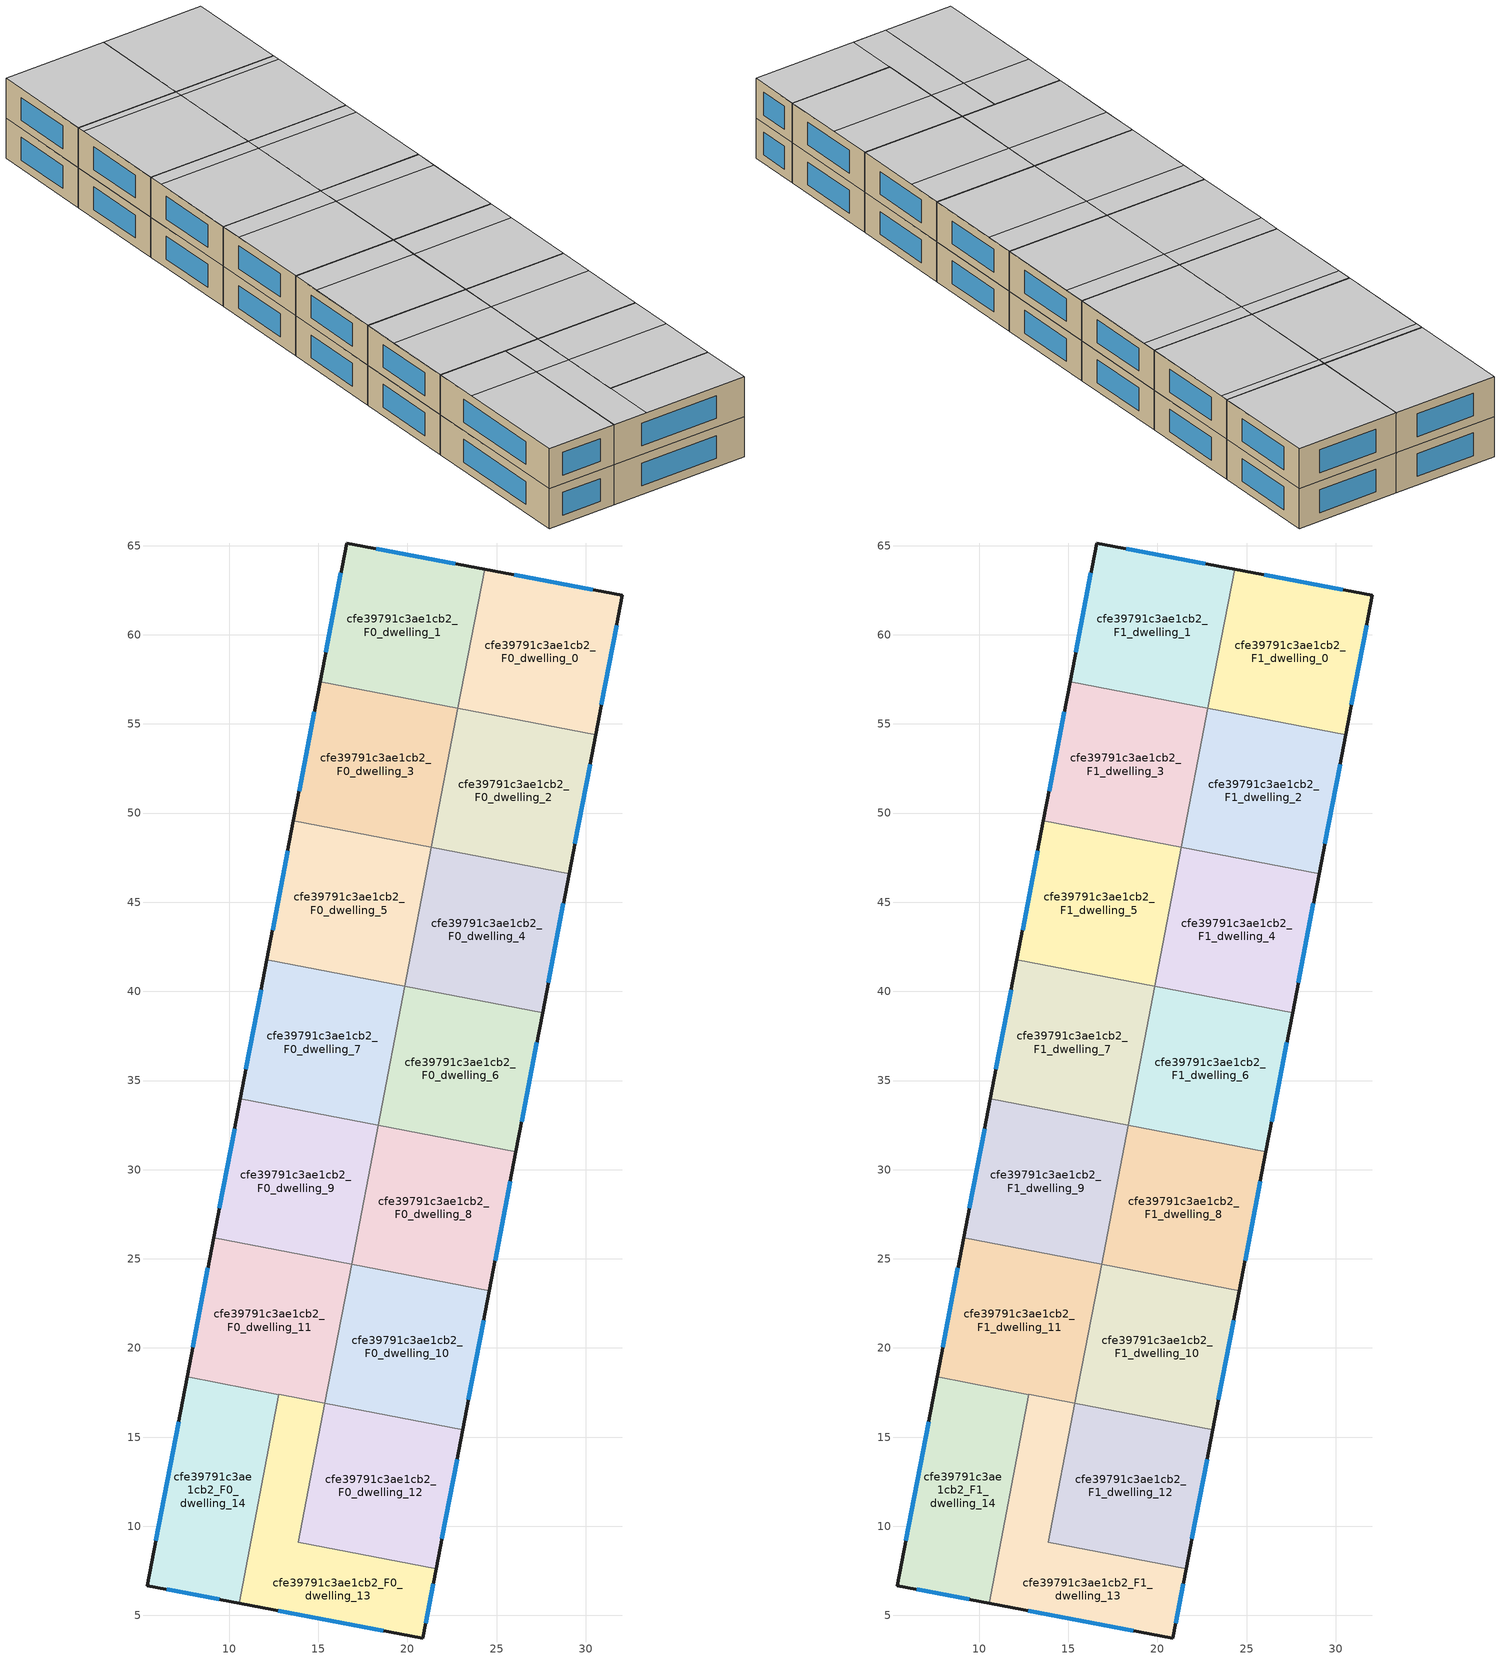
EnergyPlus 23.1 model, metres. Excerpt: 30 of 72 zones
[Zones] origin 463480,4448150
cfe39791c3ae1cb2_F0_dwelling_0
 floor ground (EU_floor_Construction): 32.05,62.21 30.56,54.4 22.83,55.88 24.32,63.68 z0
 wall outside (EU_wall_Construction): 30.56,54.4 32.05,62.21 24.32,63.68 z0:3
 wall to cfe39791c3ae1cb2_F0_dwelling_1 (EU_wall_Construction): 24.32,63.68 22.83,55.88 z0:3
 wall to cfe39791c3ae1cb2_F0_dwelling_2 (EU_wall_Construction): 22.83,55.88 30.56,54.4 z0:3
 window (EU_Window_Construction): 30.39,62.52 25.98,63.36 / 30.88,56.07 31.73,60.54 z0.64:2.36
cfe39791c3ae1cb2_F0_dwelling_1
 floor ground (EU_floor_Construction): 24.32,63.68 22.83,55.88 15.1,57.36 16.59,65.15 z0
 wall outside (EU_wall_Construction): 24.32,63.68 16.59,65.15 15.1,57.36 z0:3
 wall to cfe39791c3ae1cb2_F0_dwelling_3 (EU_wall_Construction): 15.1,57.36 22.83,55.88 z0:3
 window (EU_Window_Construction): 22.67,63.99 18.24,64.83 / 16.27,63.48 15.42,59.03 z0.64:2.36
cfe39791c3ae1cb2_F0_dwelling_10
 floor ground (EU_floor_Construction): 24.59,23.21 23.1,15.42 15.37,16.9 16.86,24.69 z0
 wall outside (EU_wall_Construction): 23.1,15.42 24.59,23.21 z0:3
 wall to cfe39791c3ae1cb2_F0_dwelling_8 (EU_wall_Construction): 24.59,23.21 16.86,24.69 z0:3
 wall to cfe39791c3ae1cb2_F0_dwelling_12 (EU_wall_Construction): 15.37,16.9 23.1,15.42 z0:3
 wall to cfe39791c3ae1cb2_F0_dwelling_11 (EU_wall_Construction): 16.86,24.69 15.37,16.9 z0:3
 window (EU_Window_Construction): 23.42,17.09 24.27,21.55 z0.64:2.36
cfe39791c3ae1cb2_F0_dwelling_11
 floor ground (EU_floor_Construction): 16.86,24.69 15.37,16.9 7.64,18.38 9.13,26.17 z0
 wall outside (EU_wall_Construction): 9.13,26.17 7.64,18.38 z0:3
 wall to cfe39791c3ae1cb2_F0_dwelling_9 (EU_wall_Construction): 16.86,24.69 9.13,26.17 z0:3
 wall to cfe39791c3ae1cb2_F0_dwelling_14 (EU_wall_Construction): 7.64,18.38 12.79,17.39 z0:3
 wall to cfe39791c3ae1cb2_F0_dwelling_13 (EU_wall_Construction): 12.79,17.39 15.37,16.9 z0:3
 window (EU_Window_Construction): 8.81,24.5 7.96,20.05 z0.64:2.36
cfe39791c3ae1cb2_F0_dwelling_12
 floor ground (EU_floor_Construction): 23.1,15.42 21.61,7.62 13.88,9.1 15.37,16.9 z0
 wall outside (EU_wall_Construction): 21.61,7.62 23.1,15.42 z0:3
 wall to cfe39791c3ae1cb2_F0_dwelling_13 (EU_wall_Construction): 15.37,16.9 13.88,9.1 21.61,7.62 z0:3
 window (EU_Window_Construction): 21.93,9.29 22.78,13.75 z0.64:2.36
cfe39791c3ae1cb2_F0_dwelling_13
 floor ground (EU_floor_Construction): 15.37,16.9 13.88,9.1 21.61,7.62 20.86,3.73 10.55,5.69 12.79,17.39 z0
 wall outside (EU_wall_Construction): 10.55,5.69 20.86,3.73 21.61,7.62 z0:3
 wall to cfe39791c3ae1cb2_F0_dwelling_14 (EU_wall_Construction): 12.79,17.39 10.55,5.69 z0:3
 window (EU_Window_Construction): 21.02,4.57 21.45,6.79 / 12.76,5.27 18.65,4.15 z0.64:2.36
cfe39791c3ae1cb2_F0_dwelling_14
 floor ground (EU_floor_Construction): 12.79,17.39 10.55,5.69 5.4,6.67 7.64,18.38 z0
 wall outside (EU_wall_Construction): 7.64,18.38 5.4,6.67 10.55,5.69 z0:3
 window (EU_Window_Construction): 6.5,6.46 9.45,5.9 / 7.16,15.87 5.88,9.18 z0.64:2.36
cfe39791c3ae1cb2_F0_dwelling_2
 floor ground (EU_floor_Construction): 30.56,54.4 29.07,46.61 21.34,48.08 22.83,55.88 z0
 wall outside (EU_wall_Construction): 29.07,46.61 30.56,54.4 z0:3
 wall to cfe39791c3ae1cb2_F0_dwelling_4 (EU_wall_Construction): 21.34,48.08 29.07,46.61 z0:3
 wall to cfe39791c3ae1cb2_F0_dwelling_3 (EU_wall_Construction): 22.83,55.88 21.34,48.08 z0:3
 window (EU_Window_Construction): 29.38,48.28 30.24,52.73 z0.64:2.36
cfe39791c3ae1cb2_F0_dwelling_3
 floor ground (EU_floor_Construction): 22.83,55.88 21.34,48.08 13.6,49.56 15.1,57.36 z0
 wall outside (EU_wall_Construction): 15.1,57.36 13.6,49.56 z0:3
 wall to cfe39791c3ae1cb2_F0_dwelling_5 (EU_wall_Construction): 13.6,49.56 21.34,48.08 z0:3
 window (EU_Window_Construction): 14.78,55.69 13.92,51.23 z0.64:2.36
cfe39791c3ae1cb2_F0_dwelling_4
 floor ground (EU_floor_Construction): 29.07,46.61 27.57,38.81 19.84,40.29 21.34,48.08 z0
 wall outside (EU_wall_Construction): 27.57,38.81 29.07,46.61 z0:3
 wall to cfe39791c3ae1cb2_F0_dwelling_6 (EU_wall_Construction): 19.84,40.29 27.57,38.81 z0:3
 wall to cfe39791c3ae1cb2_F0_dwelling_5 (EU_wall_Construction): 21.34,48.08 19.84,40.29 z0:3
 window (EU_Window_Construction): 27.89,40.48 28.75,44.94 z0.64:2.36
cfe39791c3ae1cb2_F0_dwelling_5
 floor ground (EU_floor_Construction): 21.34,48.08 19.84,40.29 12.11,41.77 13.6,49.56 z0
 wall outside (EU_wall_Construction): 13.6,49.56 12.11,41.77 z0:3
 wall to cfe39791c3ae1cb2_F0_dwelling_7 (EU_wall_Construction): 12.11,41.77 19.84,40.29 z0:3
 window (EU_Window_Construction): 13.29,47.89 12.43,43.44 z0.64:2.36
cfe39791c3ae1cb2_F0_dwelling_6
 floor ground (EU_floor_Construction): 27.57,38.81 26.08,31.01 18.35,32.49 19.84,40.29 z0
 wall outside (EU_wall_Construction): 26.08,31.01 27.57,38.81 z0:3
 wall to cfe39791c3ae1cb2_F0_dwelling_8 (EU_wall_Construction): 18.35,32.49 26.08,31.01 z0:3
 wall to cfe39791c3ae1cb2_F0_dwelling_7 (EU_wall_Construction): 19.84,40.29 18.35,32.49 z0:3
 window (EU_Window_Construction): 26.4,32.68 27.25,37.14 z0.64:2.36
cfe39791c3ae1cb2_F0_dwelling_7
 floor ground (EU_floor_Construction): 19.84,40.29 18.35,32.49 10.62,33.97 12.11,41.77 z0
 wall outside (EU_wall_Construction): 12.11,41.77 10.62,33.97 z0:3
 wall to cfe39791c3ae1cb2_F0_dwelling_9 (EU_wall_Construction): 10.62,33.97 18.35,32.49 z0:3
 window (EU_Window_Construction): 11.79,40.1 10.94,35.64 z0.64:2.36
cfe39791c3ae1cb2_F0_dwelling_8
 floor ground (EU_floor_Construction): 26.08,31.01 24.59,23.21 16.86,24.69 18.35,32.49 z0
 wall outside (EU_wall_Construction): 24.59,23.21 26.08,31.01 z0:3
 wall to cfe39791c3ae1cb2_F0_dwelling_9 (EU_wall_Construction): 18.35,32.49 16.86,24.69 z0:3
 window (EU_Window_Construction): 24.91,24.89 25.76,29.34 z0.64:2.36
cfe39791c3ae1cb2_F0_dwelling_9
 floor ground (EU_floor_Construction): 18.35,32.49 16.86,24.69 9.13,26.17 10.62,33.97 z0
 wall outside (EU_wall_Construction): 10.62,33.97 9.13,26.17 z0:3
 window (EU_Window_Construction): 10.3,32.3 9.45,27.84 z0.64:2.36
cfe39791c3ae1cb2_F1_dwelling_0
 floor to cfe39791c3ae1cb2_F0_dwelling_0 (EU_floor_Construction): 32.05,62.21 30.56,54.4 22.83,55.88 24.32,63.68 z3
 wall outside (EU_wall_Construction): 30.56,54.4 32.05,62.21 24.32,63.68 z3:6
 wall to cfe39791c3ae1cb2_F1_dwelling_1 (EU_wall_Construction): 24.32,63.68 22.83,55.88 z3:6
 wall to cfe39791c3ae1cb2_F1_dwelling_2 (EU_wall_Construction): 22.83,55.88 30.56,54.4 z3:6
 window (EU_Window_Construction): 30.39,62.52 25.98,63.36 / 30.88,56.07 31.73,60.54 z3.64:5.36
 ceiling to cfe39791c3ae1cb2_F2_dwelling_0 (EU_floor_Construction): 30.56,54.4 32.05,62.21 24.32,63.68 22.83,55.88 z6
cfe39791c3ae1cb2_F1_dwelling_1
 floor to cfe39791c3ae1cb2_F0_dwelling_1 (EU_floor_Construction): 24.32,63.68 22.83,55.88 15.1,57.36 16.59,65.15 z3
 wall outside (EU_wall_Construction): 24.32,63.68 16.59,65.15 15.1,57.36 z3:6
 wall to cfe39791c3ae1cb2_F1_dwelling_3 (EU_wall_Construction): 15.1,57.36 22.83,55.88 z3:6
 window (EU_Window_Construction): 22.67,63.99 18.24,64.83 / 16.27,63.48 15.42,59.03 z3.64:5.36
 ceiling to cfe39791c3ae1cb2_F2_dwelling_1 (EU_floor_Construction): 22.83,55.88 24.32,63.68 16.59,65.15 15.1,57.36 z6
cfe39791c3ae1cb2_F1_dwelling_10
 floor to cfe39791c3ae1cb2_F0_dwelling_10 (EU_floor_Construction): 24.59,23.21 23.1,15.42 15.37,16.9 16.86,24.69 z3
 wall outside (EU_wall_Construction): 23.1,15.42 24.59,23.21 z3:6
 wall to cfe39791c3ae1cb2_F1_dwelling_8 (EU_wall_Construction): 24.59,23.21 16.86,24.69 z3:6
 wall to cfe39791c3ae1cb2_F1_dwelling_12 (EU_wall_Construction): 15.37,16.9 23.1,15.42 z3:6
 wall to cfe39791c3ae1cb2_F1_dwelling_11 (EU_wall_Construction): 16.86,24.69 15.37,16.9 z3:6
 window (EU_Window_Construction): 23.42,17.09 24.27,21.55 z3.64:5.36
 ceiling to cfe39791c3ae1cb2_F2_dwelling_10 (EU_floor_Construction): 23.1,15.42 24.06,20.43 16.33,21.91 15.37,16.9 z6
 ceiling to cfe39791c3ae1cb2_F2_dwelling_8 (EU_floor_Construction): 24.06,20.43 24.59,23.22 16.86,24.69 16.33,21.91 z6
cfe39791c3ae1cb2_F1_dwelling_11
 floor to cfe39791c3ae1cb2_F0_dwelling_11 (EU_floor_Construction): 16.86,24.69 15.37,16.9 7.64,18.38 9.13,26.17 z3
 wall outside (EU_wall_Construction): 9.13,26.17 7.64,18.38 z3:6
 wall to cfe39791c3ae1cb2_F1_dwelling_9 (EU_wall_Construction): 16.86,24.69 9.13,26.17 z3:6
 wall to cfe39791c3ae1cb2_F1_dwelling_14 (EU_wall_Construction): 7.64,18.38 12.79,17.39 z3:6
 wall to cfe39791c3ae1cb2_F1_dwelling_13 (EU_wall_Construction): 12.79,17.39 15.37,16.9 z3:6
 window (EU_Window_Construction): 8.81,24.5 7.96,20.05 z3.64:5.36
 ceiling to cfe39791c3ae1cb2_F2_dwelling_11 (EU_floor_Construction): 15.37,16.9 16.33,21.91 8.6,23.39 7.64,18.38 z6
 ceiling adiabatic (EU_roof_Construction): 16.33,21.91 16.86,24.69 9.13,26.17 8.6,23.39 z6
cfe39791c3ae1cb2_F1_dwelling_12
 floor to cfe39791c3ae1cb2_F0_dwelling_12 (EU_floor_Construction): 23.1,15.42 21.61,7.62 13.88,9.1 15.37,16.9 z3
 wall outside (EU_wall_Construction): 21.61,7.62 23.1,15.42 z3:6
 wall to cfe39791c3ae1cb2_F1_dwelling_13 (EU_wall_Construction): 15.37,16.9 13.88,9.1 21.61,7.62 z3:6
 window (EU_Window_Construction): 21.93,9.29 22.78,13.75 z3.64:5.36
 ceiling adiabatic (EU_roof_Construction): 21.61,7.62 22.46,12.08 14.73,13.56 13.88,9.1 z6
 ceiling to cfe39791c3ae1cb2_F2_dwelling_10 (EU_floor_Construction): 22.46,12.08 23.1,15.42 15.37,16.9 14.73,13.56 z6
cfe39791c3ae1cb2_F1_dwelling_13
 floor to cfe39791c3ae1cb2_F0_dwelling_13 (EU_floor_Construction): 15.37,16.9 13.88,9.1 21.61,7.62 20.86,3.73 10.55,5.69 12.79,17.39 z3
 wall outside (EU_wall_Construction): 10.55,5.69 20.86,3.73 21.61,7.62 z3:6
 wall to cfe39791c3ae1cb2_F1_dwelling_14 (EU_wall_Construction): 12.79,17.39 10.55,5.69 z3:6
 window (EU_Window_Construction): 21.02,4.57 21.45,6.79 / 12.76,5.27 18.65,4.15 z3.64:5.36
 ceiling to cfe39791c3ae1cb2_F2_dwelling_11 (EU_floor_Construction): 14.73,13.56 15.37,16.9 12.79,17.39 12.15,14.05 z6
 ceiling to cfe39791c3ae1cb2_F2_dwelling_13 (EU_floor_Construction): 13.13,5.2 14.72,13.56 12.15,14.05 10.55,5.69 z6
 ceiling adiabatic (EU_roof_Construction): 20.86,3.73 21.61,7.62 13.88,9.1 14.73,13.56 13.13,5.2 10.55,5.69 z6
cfe39791c3ae1cb2_F1_dwelling_14
 floor to cfe39791c3ae1cb2_F0_dwelling_14 (EU_floor_Construction): 12.79,17.39 10.55,5.69 5.4,6.67 7.64,18.38 z3
 wall outside (EU_wall_Construction): 7.64,18.38 5.4,6.67 10.55,5.69 z3:6
 window (EU_Window_Construction): 6.5,6.46 9.45,5.9 / 7.16,15.87 5.88,9.18 z3.64:5.36
 ceiling to cfe39791c3ae1cb2_F2_dwelling_11 (EU_floor_Construction): 12.15,14.05 12.79,17.39 7.64,18.38 7,15.04 z6
 ceiling adiabatic (EU_roof_Construction): 10.55,5.69 12.15,14.05 7,15.04 5.4,6.67 z6
cfe39791c3ae1cb2_F1_dwelling_2
 floor to cfe39791c3ae1cb2_F0_dwelling_2 (EU_floor_Construction): 30.56,54.4 29.07,46.61 21.34,48.08 22.83,55.88 z3
 wall outside (EU_wall_Construction): 29.07,46.61 30.56,54.4 z3:6
 wall to cfe39791c3ae1cb2_F1_dwelling_4 (EU_wall_Construction): 21.34,48.08 29.07,46.61 z3:6
 wall to cfe39791c3ae1cb2_F1_dwelling_3 (EU_wall_Construction): 22.83,55.88 21.34,48.08 z3:6
 window (EU_Window_Construction): 29.38,48.28 30.24,52.73 z3.64:5.36
 ceiling to cfe39791c3ae1cb2_F2_dwelling_2 (EU_floor_Construction): 29.07,46.61 30.45,53.84 22.72,55.32 21.34,48.08 z6
 ceiling to cfe39791c3ae1cb2_F2_dwelling_0 (EU_floor_Construction): 30.45,53.84 30.56,54.4 22.83,55.88 22.73,55.32 z6
cfe39791c3ae1cb2_F1_dwelling_3
 floor to cfe39791c3ae1cb2_F0_dwelling_3 (EU_floor_Construction): 22.83,55.88 21.34,48.08 13.6,49.56 15.1,57.36 z3
 wall outside (EU_wall_Construction): 15.1,57.36 13.6,49.56 z3:6
 wall to cfe39791c3ae1cb2_F1_dwelling_5 (EU_wall_Construction): 13.6,49.56 21.34,48.08 z3:6
 window (EU_Window_Construction): 14.78,55.69 13.92,51.23 z3.64:5.36
 ceiling to cfe39791c3ae1cb2_F2_dwelling_3 (EU_floor_Construction): 21.34,48.08 22.72,55.32 14.99,56.8 13.61,49.56 z6
 ceiling to cfe39791c3ae1cb2_F2_dwelling_1 (EU_floor_Construction): 22.72,55.32 22.83,55.88 15.1,57.36 14.99,56.8 z6
cfe39791c3ae1cb2_F1_dwelling_4
 floor to cfe39791c3ae1cb2_F0_dwelling_4 (EU_floor_Construction): 29.07,46.61 27.57,38.81 19.84,40.29 21.34,48.08 z3
 wall outside (EU_wall_Construction): 27.57,38.81 29.07,46.61 z3:6
 wall to cfe39791c3ae1cb2_F1_dwelling_6 (EU_wall_Construction): 19.84,40.29 27.57,38.81 z3:6
 wall to cfe39791c3ae1cb2_F1_dwelling_5 (EU_wall_Construction): 21.34,48.08 19.84,40.29 z3:6
 window (EU_Window_Construction): 27.89,40.48 28.75,44.94 z3.64:5.36
 ceiling to cfe39791c3ae1cb2_F2_dwelling_4 (EU_floor_Construction): 27.57,38.81 28.85,45.49 21.12,46.97 19.84,40.29 z6
 ceiling to cfe39791c3ae1cb2_F2_dwelling_2 (EU_floor_Construction): 28.85,45.49 29.07,46.61 21.34,48.08 21.12,46.97 z6
cfe39791c3ae1cb2_F1_dwelling_5
 floor to cfe39791c3ae1cb2_F0_dwelling_5 (EU_floor_Construction): 21.34,48.08 19.84,40.29 12.11,41.77 13.6,49.56 z3
 wall outside (EU_wall_Construction): 13.6,49.56 12.11,41.77 z3:6
 wall to cfe39791c3ae1cb2_F1_dwelling_7 (EU_wall_Construction): 12.11,41.77 19.84,40.29 z3:6
 window (EU_Window_Construction): 13.29,47.89 12.43,43.44 z3.64:5.36
 ceiling to cfe39791c3ae1cb2_F2_dwelling_5 (EU_floor_Construction): 19.84,40.29 21.12,46.97 13.39,48.45 12.11,41.77 z6
 ceiling to cfe39791c3ae1cb2_F2_dwelling_3 (EU_floor_Construction): 21.12,46.97 21.34,48.08 13.61,49.56 13.39,48.45 z6
cfe39791c3ae1cb2_F1_dwelling_6
 floor to cfe39791c3ae1cb2_F0_dwelling_6 (EU_floor_Construction): 27.57,38.81 26.08,31.01 18.35,32.49 19.84,40.29 z3
 wall outside (EU_wall_Construction): 26.08,31.01 27.57,38.81 z3:6
 wall to cfe39791c3ae1cb2_F1_dwelling_8 (EU_wall_Construction): 18.35,32.49 26.08,31.01 z3:6
 wall to cfe39791c3ae1cb2_F1_dwelling_7 (EU_wall_Construction): 19.84,40.29 18.35,32.49 z3:6
 window (EU_Window_Construction): 26.4,32.68 27.25,37.14 z3.64:5.36
 ceiling adiabatic (EU_roof_Construction): 26.08,31.01 27.25,37.14 19.52,38.62 18.35,32.49 z6
 ceiling to cfe39791c3ae1cb2_F2_dwelling_4 (EU_floor_Construction): 27.25,37.14 27.57,38.81 19.84,40.29 19.52,38.62 z6
cfe39791c3ae1cb2_F1_dwelling_7
 floor to cfe39791c3ae1cb2_F0_dwelling_7 (EU_floor_Construction): 19.84,40.29 18.35,32.49 10.62,33.97 12.11,41.77 z3
 wall outside (EU_wall_Construction): 12.11,41.77 10.62,33.97 z3:6
 wall to cfe39791c3ae1cb2_F1_dwelling_9 (EU_wall_Construction): 10.62,33.97 18.35,32.49 z3:6
 window (EU_Window_Construction): 11.79,40.1 10.94,35.64 z3.64:5.36
 ceiling to cfe39791c3ae1cb2_F2_dwelling_7 (EU_floor_Construction): 18.35,32.49 19.52,38.62 11.79,40.09 10.62,33.97 z6
 ceiling to cfe39791c3ae1cb2_F2_dwelling_5 (EU_floor_Construction): 19.52,38.62 19.84,40.29 12.11,41.77 11.79,40.09 z6
cfe39791c3ae1cb2_F1_dwelling_8
 floor to cfe39791c3ae1cb2_F0_dwelling_8 (EU_floor_Construction): 26.08,31.01 24.59,23.21 16.86,24.69 18.35,32.49 z3
 wall outside (EU_wall_Construction): 24.59,23.21 26.08,31.01 z3:6
 wall to cfe39791c3ae1cb2_F1_dwelling_9 (EU_wall_Construction): 18.35,32.49 16.86,24.69 z3:6
 window (EU_Window_Construction): 24.91,24.89 25.76,29.34 z3.64:5.36
 ceiling to cfe39791c3ae1cb2_F2_dwelling_8 (EU_floor_Construction): 24.59,23.22 25.66,28.78 17.93,30.26 16.86,24.69 z6
 ceiling adiabatic (EU_roof_Construction): 25.66,28.78 26.08,31.01 18.35,32.49 17.93,30.26 z6
cfe39791c3ae1cb2_F1_dwelling_9
 floor to cfe39791c3ae1cb2_F0_dwelling_9 (EU_floor_Construction): 18.35,32.49 16.86,24.69 9.13,26.17 10.62,33.97 z3
 wall outside (EU_wall_Construction): 10.62,33.97 9.13,26.17 z3:6
 window (EU_Window_Construction): 10.3,32.3 9.45,27.84 z3.64:5.36
 ceiling adiabatic (EU_roof_Construction): 16.86,24.69 17.93,30.26 10.2,31.74 9.13,26.17 z6
 ceiling to cfe39791c3ae1cb2_F2_dwelling_7 (EU_floor_Construction): 17.93,30.26 18.35,32.49 10.62,33.97 10.2,31.74 z6
[Building]
EU S2 Campaign: North Axis=0; Terrain=City; Solar Distribution=FullExterior
[Site:Location]
Yerevan-Zvartnots.Intl.AP: Latitude=40.15; Longitude=44.383; Time Zone=4; Elevation=854
[SizingPeriod:WeatherFileDays]
AnnualSizingPeriod: Begin Month=1; Begin Day of Month=1; End Month=12; End Day of Month=31; Day of Week for Start Day=Monday; Use Weather File Daylight Saving Period=No; Use Weather File Rain and Snow Indicators=No
[MATERIAL]
EU_InternalMass_Material: Roughness=MediumRough; Thickness=0.1; Conductivity=1; Density=1800; Specific Heat=900; Thermal Absorptance=0.9; Solar Absorptance=0.7; Visible Absorptance=0.7
[MATERIAL:NOMASS] Roughness=MediumRough; Thermal Absorptance=0.9; Solar Absorptance=0.7; Visible Absorptance=0.7
Name | Thermal Resistance
EU_wall_NoMass | 1.05043
EU_roof_NoMass | 1.45357
EU_floor_NoMass | 0.478065
[WINDOWMATERIAL:SIMPLEGLAZINGSYSTEM]
EU_Window_SimpleGlazing: UFactor=2.5566; Solar Heat Gain Coefficient=0.75; Visible Transmittance=0.75
[CONSTRUCTION]
EU_wall_Construction: EU_wall_NoMass
EU_roof_Construction: EU_roof_NoMass
EU_floor_Construction: EU_floor_NoMass
EU_Window_Construction: EU_Window_SimpleGlazing
EU_InternalMass_Construction: EU_InternalMass_Material
[ZONE] Type=1; Multiplier=1; Ceiling Height=autocalculate; Floor Area=autocalculate; Part of Total Floor Area=Yes
Name | Volume
cfe39791c3ae1cb2_F0_dwelling_0; cfe39791c3ae1cb2_F1_dwelling_0 | 187.432
cfe39791c3ae1cb2_F0_dwelling_1; cfe39791c3ae1cb2_F1_dwelling_1 | 187.411
cfe39791c3ae1cb2_F0_dwelling_10; cfe39791c3ae1cb2_F1_dwelling_10; cfe39791c3ae1cb2_F0_dwelling_4; cfe39791c3ae1cb2_F1_dwelling_4 | 187.395
cfe39791c3ae1cb2_F0_dwelling_11; cfe39791c3ae1cb2_F1_dwelling_11 | 187.456
cfe39791c3ae1cb2_F0_dwelling_12; cfe39791c3ae1cb2_F1_dwelling_12 | 187.404
cfe39791c3ae1cb2_F0_dwelling_13; cfe39791c3ae1cb2_F1_dwelling_13 | 187.417
cfe39791c3ae1cb2_F0_dwelling_14; cfe39791c3ae1cb2_F1_dwelling_14 | 187.428
cfe39791c3ae1cb2_F0_dwelling_2; cfe39791c3ae1cb2_F1_dwelling_2 | 187.419
cfe39791c3ae1cb2_F0_dwelling_3; cfe39791c3ae1cb2_F1_dwelling_3; cfe39791c3ae1cb2_F0_dwelling_9; cfe39791c3ae1cb2_F1_dwelling_9 | 187.442
cfe39791c3ae1cb2_F0_dwelling_5; cfe39791c3ae1cb2_F1_dwelling_5 | 187.441
cfe39791c3ae1cb2_F0_dwelling_6; cfe39791c3ae1cb2_F1_dwelling_6 | 187.405
cfe39791c3ae1cb2_F0_dwelling_7; cfe39791c3ae1cb2_F1_dwelling_7 | 187.409
cfe39791c3ae1cb2_F0_dwelling_8; cfe39791c3ae1cb2_F1_dwelling_8 | 187.418
[INTERNALMASS] Construction=EU_InternalMass_Construction
Name | Zone or ZoneList | Surface Area
cfe39791c3ae1cb2_F0_dwelling_0_EU_InternalMass | cfe39791c3ae1cb2_F0_dwelling_0 | 62.4754
cfe39791c3ae1cb2_F0_dwelling_1_EU_InternalMass | cfe39791c3ae1cb2_F0_dwelling_1 | 62.4698
cfe39791c3ae1cb2_F0_dwelling_2_EU_InternalMass | cfe39791c3ae1cb2_F0_dwelling_2 | 62.4725
cfe39791c3ae1cb2_F0_dwelling_3_EU_InternalMass | cfe39791c3ae1cb2_F0_dwelling_3 | 62.4803
cfe39791c3ae1cb2_F0_dwelling_4_EU_InternalMass | cfe39791c3ae1cb2_F0_dwelling_4 | 62.4682
cfe39791c3ae1cb2_F0_dwelling_5_EU_InternalMass | cfe39791c3ae1cb2_F0_dwelling_5 | 62.4744
cfe39791c3ae1cb2_F0_dwelling_6_EU_InternalMass | cfe39791c3ae1cb2_F0_dwelling_6 | 62.4667
cfe39791c3ae1cb2_F0_dwelling_7_EU_InternalMass | cfe39791c3ae1cb2_F0_dwelling_7 | 62.4697
cfe39791c3ae1cb2_F0_dwelling_8_EU_InternalMass | cfe39791c3ae1cb2_F0_dwelling_8 | 62.4725
cfe39791c3ae1cb2_F0_dwelling_9_EU_InternalMass | cfe39791c3ae1cb2_F0_dwelling_9 | 62.4803
cfe39791c3ae1cb2_F0_dwelling_10_EU_InternalMass | cfe39791c3ae1cb2_F0_dwelling_10 | 62.4682
cfe39791c3ae1cb2_F0_dwelling_11_EU_InternalMass | cfe39791c3ae1cb2_F0_dwelling_11 | 62.481
cfe39791c3ae1cb2_F0_dwelling_12_EU_InternalMass | cfe39791c3ae1cb2_F0_dwelling_12 | 62.4698
cfe39791c3ae1cb2_F0_dwelling_13_EU_InternalMass | cfe39791c3ae1cb2_F0_dwelling_13 | 62.4724
cfe39791c3ae1cb2_F0_dwelling_14_EU_InternalMass | cfe39791c3ae1cb2_F0_dwelling_14 | 62.4724
cfe39791c3ae1cb2_F1_dwelling_0_EU_InternalMass | cfe39791c3ae1cb2_F1_dwelling_0 | 62.4754
cfe39791c3ae1cb2_F1_dwelling_1_EU_InternalMass | cfe39791c3ae1cb2_F1_dwelling_1 | 62.4698
cfe39791c3ae1cb2_F1_dwelling_2_EU_InternalMass | cfe39791c3ae1cb2_F1_dwelling_2 | 62.4725
cfe39791c3ae1cb2_F1_dwelling_3_EU_InternalMass | cfe39791c3ae1cb2_F1_dwelling_3 | 62.4803
cfe39791c3ae1cb2_F1_dwelling_4_EU_InternalMass | cfe39791c3ae1cb2_F1_dwelling_4 | 62.4682
cfe39791c3ae1cb2_F1_dwelling_5_EU_InternalMass | cfe39791c3ae1cb2_F1_dwelling_5 | 62.4744
cfe39791c3ae1cb2_F1_dwelling_6_EU_InternalMass | cfe39791c3ae1cb2_F1_dwelling_6 | 62.4667
cfe39791c3ae1cb2_F1_dwelling_7_EU_InternalMass | cfe39791c3ae1cb2_F1_dwelling_7 | 62.4697
cfe39791c3ae1cb2_F1_dwelling_8_EU_InternalMass | cfe39791c3ae1cb2_F1_dwelling_8 | 62.4725
cfe39791c3ae1cb2_F1_dwelling_9_EU_InternalMass | cfe39791c3ae1cb2_F1_dwelling_9 | 62.4803
cfe39791c3ae1cb2_F1_dwelling_10_EU_InternalMass | cfe39791c3ae1cb2_F1_dwelling_10 | 62.4682
cfe39791c3ae1cb2_F1_dwelling_11_EU_InternalMass | cfe39791c3ae1cb2_F1_dwelling_11 | 62.481
cfe39791c3ae1cb2_F1_dwelling_12_EU_InternalMass | cfe39791c3ae1cb2_F1_dwelling_12 | 62.4698
cfe39791c3ae1cb2_F1_dwelling_13_EU_InternalMass | cfe39791c3ae1cb2_F1_dwelling_13 | 62.4724
cfe39791c3ae1cb2_F1_dwelling_14_EU_InternalMass | cfe39791c3ae1cb2_F1_dwelling_14 | 62.4724
[OTHEREQUIPMENT] Fuel Type=Electricity; Design Level Calculation Method=Watts/Area; Power per Zone Floor Area=1; Fraction Latent=0; Fraction Radiant=0; Fraction Lost=0; Carbon Dioxide Generation Rate=0; EndUse Subcategory=EU_Step8_InternalGains
Name | Zone or ZoneList or Space or SpaceList | Schedule
EU_Step8_InternalGain_cfe39791c3ae1cb2_F0_dwelling_0_f000 | cfe39791c3ae1cb2_F0_dwelling_0 | EU_Step8_GainSchedule_cfe39791c3ae1cb2_F0_dwelling_0_f000
EU_Step8_InternalGain_cfe39791c3ae1cb2_F0_dwelling_1_f000 | cfe39791c3ae1cb2_F0_dwelling_1 | EU_Step8_GainSchedule_cfe39791c3ae1cb2_F0_dwelling_1_f000
EU_Step8_InternalGain_cfe39791c3ae1cb2_F0_dwelling_2_f000 | cfe39791c3ae1cb2_F0_dwelling_2 | EU_Step8_GainSchedule_cfe39791c3ae1cb2_F0_dwelling_2_f000
EU_Step8_InternalGain_cfe39791c3ae1cb2_F0_dwelling_3_f000 | cfe39791c3ae1cb2_F0_dwelling_3 | EU_Step8_GainSchedule_cfe39791c3ae1cb2_F0_dwelling_3_f000
EU_Step8_InternalGain_cfe39791c3ae1cb2_F0_dwelling_4_f000 | cfe39791c3ae1cb2_F0_dwelling_4 | EU_Step8_GainSchedule_cfe39791c3ae1cb2_F0_dwelling_4_f000
EU_Step8_InternalGain_cfe39791c3ae1cb2_F0_dwelling_5_f000 | cfe39791c3ae1cb2_F0_dwelling_5 | EU_Step8_GainSchedule_cfe39791c3ae1cb2_F0_dwelling_5_f000
EU_Step8_InternalGain_cfe39791c3ae1cb2_F0_dwelling_6_f000 | cfe39791c3ae1cb2_F0_dwelling_6 | EU_Step8_GainSchedule_cfe39791c3ae1cb2_F0_dwelling_6_f000
EU_Step8_InternalGain_cfe39791c3ae1cb2_F0_dwelling_7_f000 | cfe39791c3ae1cb2_F0_dwelling_7 | EU_Step8_GainSchedule_cfe39791c3ae1cb2_F0_dwelling_7_f000
EU_Step8_InternalGain_cfe39791c3ae1cb2_F0_dwelling_8_f000 | cfe39791c3ae1cb2_F0_dwelling_8 | EU_Step8_GainSchedule_cfe39791c3ae1cb2_F0_dwelling_8_f000
EU_Step8_InternalGain_cfe39791c3ae1cb2_F0_dwelling_9_f000 | cfe39791c3ae1cb2_F0_dwelling_9 | EU_Step8_GainSchedule_cfe39791c3ae1cb2_F0_dwelling_9_f000
EU_Step8_InternalGain_cfe39791c3ae1cb2_F0_dwelling_10_f000 | cfe39791c3ae1cb2_F0_dwelling_10 | EU_Step8_GainSchedule_cfe39791c3ae1cb2_F0_dwelling_10_f000
EU_Step8_InternalGain_cfe39791c3ae1cb2_F0_dwelling_11_f000 | cfe39791c3ae1cb2_F0_dwelling_11 | EU_Step8_GainSchedule_cfe39791c3ae1cb2_F0_dwelling_11_f000
EU_Step8_InternalGain_cfe39791c3ae1cb2_F0_dwelling_12_f000 | cfe39791c3ae1cb2_F0_dwelling_12 | EU_Step8_GainSchedule_cfe39791c3ae1cb2_F0_dwelling_12_f000
EU_Step8_InternalGain_cfe39791c3ae1cb2_F0_dwelling_13_f000 | cfe39791c3ae1cb2_F0_dwelling_13 | EU_Step8_GainSchedule_cfe39791c3ae1cb2_F0_dwelling_13_f000
EU_Step8_InternalGain_cfe39791c3ae1cb2_F0_dwelling_14_f000 | cfe39791c3ae1cb2_F0_dwelling_14 | EU_Step8_GainSchedule_cfe39791c3ae1cb2_F0_dwelling_14_f000
EU_Step8_InternalGain_cfe39791c3ae1cb2_F1_dwelling_0_f000 | cfe39791c3ae1cb2_F1_dwelling_0 | EU_Step8_GainSchedule_cfe39791c3ae1cb2_F1_dwelling_0_f000
EU_Step8_InternalGain_cfe39791c3ae1cb2_F1_dwelling_1_f000 | cfe39791c3ae1cb2_F1_dwelling_1 | EU_Step8_GainSchedule_cfe39791c3ae1cb2_F1_dwelling_1_f000
EU_Step8_InternalGain_cfe39791c3ae1cb2_F1_dwelling_2_f000 | cfe39791c3ae1cb2_F1_dwelling_2 | EU_Step8_GainSchedule_cfe39791c3ae1cb2_F1_dwelling_2_f000
EU_Step8_InternalGain_cfe39791c3ae1cb2_F1_dwelling_3_f000 | cfe39791c3ae1cb2_F1_dwelling_3 | EU_Step8_GainSchedule_cfe39791c3ae1cb2_F1_dwelling_3_f000
EU_Step8_InternalGain_cfe39791c3ae1cb2_F1_dwelling_4_f000 | cfe39791c3ae1cb2_F1_dwelling_4 | EU_Step8_GainSchedule_cfe39791c3ae1cb2_F1_dwelling_4_f000
EU_Step8_InternalGain_cfe39791c3ae1cb2_F1_dwelling_5_f000 | cfe39791c3ae1cb2_F1_dwelling_5 | EU_Step8_GainSchedule_cfe39791c3ae1cb2_F1_dwelling_5_f000
EU_Step8_InternalGain_cfe39791c3ae1cb2_F1_dwelling_6_f000 | cfe39791c3ae1cb2_F1_dwelling_6 | EU_Step8_GainSchedule_cfe39791c3ae1cb2_F1_dwelling_6_f000
EU_Step8_InternalGain_cfe39791c3ae1cb2_F1_dwelling_7_f000 | cfe39791c3ae1cb2_F1_dwelling_7 | EU_Step8_GainSchedule_cfe39791c3ae1cb2_F1_dwelling_7_f000
EU_Step8_InternalGain_cfe39791c3ae1cb2_F1_dwelling_8_f000 | cfe39791c3ae1cb2_F1_dwelling_8 | EU_Step8_GainSchedule_cfe39791c3ae1cb2_F1_dwelling_8_f000
EU_Step8_InternalGain_cfe39791c3ae1cb2_F1_dwelling_9_f000 | cfe39791c3ae1cb2_F1_dwelling_9 | EU_Step8_GainSchedule_cfe39791c3ae1cb2_F1_dwelling_9_f000
EU_Step8_InternalGain_cfe39791c3ae1cb2_F1_dwelling_10_f000 | cfe39791c3ae1cb2_F1_dwelling_10 | EU_Step8_GainSchedule_cfe39791c3ae1cb2_F1_dwelling_10_f000
EU_Step8_InternalGain_cfe39791c3ae1cb2_F1_dwelling_11_f000 | cfe39791c3ae1cb2_F1_dwelling_11 | EU_Step8_GainSchedule_cfe39791c3ae1cb2_F1_dwelling_11_f000
EU_Step8_InternalGain_cfe39791c3ae1cb2_F1_dwelling_12_f000 | cfe39791c3ae1cb2_F1_dwelling_12 | EU_Step8_GainSchedule_cfe39791c3ae1cb2_F1_dwelling_12_f000
EU_Step8_InternalGain_cfe39791c3ae1cb2_F1_dwelling_13_f000 | cfe39791c3ae1cb2_F1_dwelling_13 | EU_Step8_GainSchedule_cfe39791c3ae1cb2_F1_dwelling_13_f000
EU_Step8_InternalGain_cfe39791c3ae1cb2_F1_dwelling_14_f000 | cfe39791c3ae1cb2_F1_dwelling_14 | EU_Step8_GainSchedule_cfe39791c3ae1cb2_F1_dwelling_14_f000
[ZONEVENTILATION:DESIGNFLOWRATE] Schedule=EU_AlwaysOn; Design Flow Rate Calculation Method=AirChanges/Hour; Air Changes per Hour=0.557805; Ventilation Type=Natural; Fan Pressure Rise=0; Fan Total Efficiency=1; Constant Term Coefficient=1; Temperature Term Coefficient=0; Velocity Term Coefficient=0; Velocity Squared Term Coefficient=0; Minimum Indoor Temperature=-100; Maximum Indoor Temperature=100; Delta Temperature=-100; Minimum Outdoor Temperature=-100; Maximum Outdoor Temperature=100; Maximum Wind Speed=40
Name | Zone or ZoneList or Space or SpaceList
EU_ConstantAir_cfe39791c3ae1cb2_F0_dwelling_0 | cfe39791c3ae1cb2_F0_dwelling_0
EU_ConstantAir_cfe39791c3ae1cb2_F0_dwelling_1 | cfe39791c3ae1cb2_F0_dwelling_1
EU_ConstantAir_cfe39791c3ae1cb2_F0_dwelling_2 | cfe39791c3ae1cb2_F0_dwelling_2
EU_ConstantAir_cfe39791c3ae1cb2_F0_dwelling_3 | cfe39791c3ae1cb2_F0_dwelling_3
EU_ConstantAir_cfe39791c3ae1cb2_F0_dwelling_4 | cfe39791c3ae1cb2_F0_dwelling_4
EU_ConstantAir_cfe39791c3ae1cb2_F0_dwelling_5 | cfe39791c3ae1cb2_F0_dwelling_5
EU_ConstantAir_cfe39791c3ae1cb2_F0_dwelling_6 | cfe39791c3ae1cb2_F0_dwelling_6
EU_ConstantAir_cfe39791c3ae1cb2_F0_dwelling_7 | cfe39791c3ae1cb2_F0_dwelling_7
EU_ConstantAir_cfe39791c3ae1cb2_F0_dwelling_8 | cfe39791c3ae1cb2_F0_dwelling_8
EU_ConstantAir_cfe39791c3ae1cb2_F0_dwelling_9 | cfe39791c3ae1cb2_F0_dwelling_9
EU_ConstantAir_cfe39791c3ae1cb2_F0_dwelling_10 | cfe39791c3ae1cb2_F0_dwelling_10
EU_ConstantAir_cfe39791c3ae1cb2_F0_dwelling_11 | cfe39791c3ae1cb2_F0_dwelling_11
EU_ConstantAir_cfe39791c3ae1cb2_F0_dwelling_12 | cfe39791c3ae1cb2_F0_dwelling_12
EU_ConstantAir_cfe39791c3ae1cb2_F0_dwelling_13 | cfe39791c3ae1cb2_F0_dwelling_13
EU_ConstantAir_cfe39791c3ae1cb2_F0_dwelling_14 | cfe39791c3ae1cb2_F0_dwelling_14
EU_ConstantAir_cfe39791c3ae1cb2_F1_dwelling_0 | cfe39791c3ae1cb2_F1_dwelling_0
EU_ConstantAir_cfe39791c3ae1cb2_F1_dwelling_1 | cfe39791c3ae1cb2_F1_dwelling_1
EU_ConstantAir_cfe39791c3ae1cb2_F1_dwelling_2 | cfe39791c3ae1cb2_F1_dwelling_2
EU_ConstantAir_cfe39791c3ae1cb2_F1_dwelling_3 | cfe39791c3ae1cb2_F1_dwelling_3
EU_ConstantAir_cfe39791c3ae1cb2_F1_dwelling_4 | cfe39791c3ae1cb2_F1_dwelling_4
EU_ConstantAir_cfe39791c3ae1cb2_F1_dwelling_5 | cfe39791c3ae1cb2_F1_dwelling_5
EU_ConstantAir_cfe39791c3ae1cb2_F1_dwelling_6 | cfe39791c3ae1cb2_F1_dwelling_6
EU_ConstantAir_cfe39791c3ae1cb2_F1_dwelling_7 | cfe39791c3ae1cb2_F1_dwelling_7
EU_ConstantAir_cfe39791c3ae1cb2_F1_dwelling_8 | cfe39791c3ae1cb2_F1_dwelling_8
EU_ConstantAir_cfe39791c3ae1cb2_F1_dwelling_9 | cfe39791c3ae1cb2_F1_dwelling_9
EU_ConstantAir_cfe39791c3ae1cb2_F1_dwelling_10 | cfe39791c3ae1cb2_F1_dwelling_10
EU_ConstantAir_cfe39791c3ae1cb2_F1_dwelling_11 | cfe39791c3ae1cb2_F1_dwelling_11
EU_ConstantAir_cfe39791c3ae1cb2_F1_dwelling_12 | cfe39791c3ae1cb2_F1_dwelling_12
EU_ConstantAir_cfe39791c3ae1cb2_F1_dwelling_13 | cfe39791c3ae1cb2_F1_dwelling_13
EU_ConstantAir_cfe39791c3ae1cb2_F1_dwelling_14 | cfe39791c3ae1cb2_F1_dwelling_14
[HVACTEMPLATE:THERMOSTAT] Constant Heating Setpoint=20; Constant Cooling Setpoint=50
EU_HeatOnly_cfe39791c3ae1cb2_F0_dwelling_0; EU_HeatOnly_cfe39791c3ae1cb2_F0_dwelling_1; EU_HeatOnly_cfe39791c3ae1cb2_F0_dwelling_2; EU_HeatOnly_cfe39791c3ae1cb2_F0_dwelling_3; EU_HeatOnly_cfe39791c3ae1cb2_F0_dwelling_4; EU_HeatOnly_cfe39791c3ae1cb2_F0_dwelling_5; EU_HeatOnly_cfe39791c3ae1cb2_F0_dwelling_6; EU_HeatOnly_cfe39791c3ae1cb2_F0_dwelling_7; EU_HeatOnly_cfe39791c3ae1cb2_F0_dwelling_8; EU_HeatOnly_cfe39791c3ae1cb2_F0_dwelling_9; EU_HeatOnly_cfe39791c3ae1cb2_F0_dwelling_10; EU_HeatOnly_cfe39791c3ae1cb2_F0_dwelling_11; EU_HeatOnly_cfe39791c3ae1cb2_F0_dwelling_12; EU_HeatOnly_cfe39791c3ae1cb2_F0_dwelling_13; EU_HeatOnly_cfe39791c3ae1cb2_F0_dwelling_14; EU_HeatOnly_cfe39791c3ae1cb2_F1_dwelling_0; EU_HeatOnly_cfe39791c3ae1cb2_F1_dwelling_1; EU_HeatOnly_cfe39791c3ae1cb2_F1_dwelling_2; EU_HeatOnly_cfe39791c3ae1cb2_F1_dwelling_3; EU_HeatOnly_cfe39791c3ae1cb2_F1_dwelling_4; EU_HeatOnly_cfe39791c3ae1cb2_F1_dwelling_5; EU_HeatOnly_cfe39791c3ae1cb2_F1_dwelling_6; EU_HeatOnly_cfe39791c3ae1cb2_F1_dwelling_7; EU_HeatOnly_cfe39791c3ae1cb2_F1_dwelling_8; EU_HeatOnly_cfe39791c3ae1cb2_F1_dwelling_9; EU_HeatOnly_cfe39791c3ae1cb2_F1_dwelling_10; EU_HeatOnly_cfe39791c3ae1cb2_F1_dwelling_11; EU_HeatOnly_cfe39791c3ae1cb2_F1_dwelling_12; EU_HeatOnly_cfe39791c3ae1cb2_F1_dwelling_13; EU_HeatOnly_cfe39791c3ae1cb2_F1_dwelling_14; EU_HeatOnly_cfe39791c3ae1cb2_F2_dwelling_0; EU_HeatOnly_cfe39791c3ae1cb2_F2_dwelling_1; EU_HeatOnly_cfe39791c3ae1cb2_F2_dwelling_2; EU_HeatOnly_cfe39791c3ae1cb2_F2_dwelling_3; EU_HeatOnly_cfe39791c3ae1cb2_F2_dwelling_4; EU_HeatOnly_cfe39791c3ae1cb2_F2_dwelling_5; EU_HeatOnly_cfe39791c3ae1cb2_F2_dwelling_6; EU_HeatOnly_cfe39791c3ae1cb2_F2_dwelling_7; EU_HeatOnly_cfe39791c3ae1cb2_F2_dwelling_8; EU_HeatOnly_cfe39791c3ae1cb2_F2_dwelling_9; EU_HeatOnly_cfe39791c3ae1cb2_F2_dwelling_10; EU_HeatOnly_cfe39791c3ae1cb2_F2_dwelling_11; EU_HeatOnly_cfe39791c3ae1cb2_F2_dwelling_12; EU_HeatOnly_cfe39791c3ae1cb2_F2_dwelling_13; EU_HeatOnly_cfe39791c3ae1cb2_F3_dwelling_0; EU_HeatOnly_cfe39791c3ae1cb2_F3_dwelling_1; EU_HeatOnly_cfe39791c3ae1cb2_F3_dwelling_2; EU_HeatOnly_cfe39791c3ae1cb2_F3_dwelling_3; EU_HeatOnly_cfe39791c3ae1cb2_F3_dwelling_4; EU_HeatOnly_cfe39791c3ae1cb2_F3_dwelling_5; EU_HeatOnly_cfe39791c3ae1cb2_F3_dwelling_6; EU_HeatOnly_cfe39791c3ae1cb2_F3_dwelling_7; EU_HeatOnly_cfe39791c3ae1cb2_F3_dwelling_8; EU_HeatOnly_cfe39791c3ae1cb2_F3_dwelling_9; EU_HeatOnly_cfe39791c3ae1cb2_F3_dwelling_10; EU_HeatOnly_cfe39791c3ae1cb2_F3_dwelling_11; EU_HeatOnly_cfe39791c3ae1cb2_F3_dwelling_12; EU_HeatOnly_cfe39791c3ae1cb2_F3_dwelling_13; EU_HeatOnly_cfe39791c3ae1cb2_F4_dwelling_0; EU_HeatOnly_cfe39791c3ae1cb2_F4_dwelling_1; EU_HeatOnly_cfe39791c3ae1cb2_F4_dwelling_2; EU_HeatOnly_cfe39791c3ae1cb2_F4_dwelling_3; EU_HeatOnly_cfe39791c3ae1cb2_F4_dwelling_4; EU_HeatOnly_cfe39791c3ae1cb2_F4_dwelling_5; EU_HeatOnly_cfe39791c3ae1cb2_F4_dwelling_6; EU_HeatOnly_cfe39791c3ae1cb2_F4_dwelling_7; EU_HeatOnly_cfe39791c3ae1cb2_F4_dwelling_8; EU_HeatOnly_cfe39791c3ae1cb2_F4_dwelling_9; EU_HeatOnly_cfe39791c3ae1cb2_F4_dwelling_10; EU_HeatOnly_cfe39791c3ae1cb2_F4_dwelling_11; EU_HeatOnly_cfe39791c3ae1cb2_F4_dwelling_12; EU_HeatOnly_cfe39791c3ae1cb2_F4_dwelling_13
[HVACTEMPLATE:ZONE:IDEALLOADSAIRSYSTEM] System Availability Schedule=EU_AlwaysOn; Maximum Heating Supply Air Temperature=50; Minimum Cooling Supply Air Temperature=13; Maximum Heating Supply Air Humidity Ratio=0.0156; Minimum Cooling Supply Air Humidity Ratio=0.0077; Heating Limit=NoLimit; Cooling Limit=NoLimit; Heating Availability Schedule=EU_AlwaysOn; Cooling Availability Schedule=EU_CoolingOff; Dehumidification Control Type=ConstantSensibleHeatRatio; Cooling Sensible Heat Ratio=0.7; Dehumidification Setpoint=60; Humidification Control Type=None; Humidification Setpoint=30; Outdoor Air Method=None; Outdoor Air Flow Rate per Person=0.00944; Outdoor Air Flow Rate per Zone Floor Area=0; Outdoor Air Flow Rate per Zone=0; Demand Controlled Ventilation Type=None; Outdoor Air Economizer Type=NoEconomizer; Heat Recovery Type=None; Sensible Heat Recovery Effectiveness=0.7; Latent Heat Recovery Effectiveness=0.65
Name | Template Thermostat
cfe39791c3ae1cb2_F0_dwelling_0 | EU_HeatOnly_cfe39791c3ae1cb2_F0_dwelling_0
cfe39791c3ae1cb2_F0_dwelling_1 | EU_HeatOnly_cfe39791c3ae1cb2_F0_dwelling_1
cfe39791c3ae1cb2_F0_dwelling_2 | EU_HeatOnly_cfe39791c3ae1cb2_F0_dwelling_2
cfe39791c3ae1cb2_F0_dwelling_3 | EU_HeatOnly_cfe39791c3ae1cb2_F0_dwelling_3
cfe39791c3ae1cb2_F0_dwelling_4 | EU_HeatOnly_cfe39791c3ae1cb2_F0_dwelling_4
cfe39791c3ae1cb2_F0_dwelling_5 | EU_HeatOnly_cfe39791c3ae1cb2_F0_dwelling_5
cfe39791c3ae1cb2_F0_dwelling_6 | EU_HeatOnly_cfe39791c3ae1cb2_F0_dwelling_6
cfe39791c3ae1cb2_F0_dwelling_7 | EU_HeatOnly_cfe39791c3ae1cb2_F0_dwelling_7
cfe39791c3ae1cb2_F0_dwelling_8 | EU_HeatOnly_cfe39791c3ae1cb2_F0_dwelling_8
cfe39791c3ae1cb2_F0_dwelling_9 | EU_HeatOnly_cfe39791c3ae1cb2_F0_dwelling_9
cfe39791c3ae1cb2_F0_dwelling_10 | EU_HeatOnly_cfe39791c3ae1cb2_F0_dwelling_10
cfe39791c3ae1cb2_F0_dwelling_11 | EU_HeatOnly_cfe39791c3ae1cb2_F0_dwelling_11
cfe39791c3ae1cb2_F0_dwelling_12 | EU_HeatOnly_cfe39791c3ae1cb2_F0_dwelling_12
cfe39791c3ae1cb2_F0_dwelling_13 | EU_HeatOnly_cfe39791c3ae1cb2_F0_dwelling_13
cfe39791c3ae1cb2_F0_dwelling_14 | EU_HeatOnly_cfe39791c3ae1cb2_F0_dwelling_14
cfe39791c3ae1cb2_F1_dwelling_0 | EU_HeatOnly_cfe39791c3ae1cb2_F1_dwelling_0
cfe39791c3ae1cb2_F1_dwelling_1 | EU_HeatOnly_cfe39791c3ae1cb2_F1_dwelling_1
cfe39791c3ae1cb2_F1_dwelling_2 | EU_HeatOnly_cfe39791c3ae1cb2_F1_dwelling_2
cfe39791c3ae1cb2_F1_dwelling_3 | EU_HeatOnly_cfe39791c3ae1cb2_F1_dwelling_3
cfe39791c3ae1cb2_F1_dwelling_4 | EU_HeatOnly_cfe39791c3ae1cb2_F1_dwelling_4
cfe39791c3ae1cb2_F1_dwelling_5 | EU_HeatOnly_cfe39791c3ae1cb2_F1_dwelling_5
cfe39791c3ae1cb2_F1_dwelling_6 | EU_HeatOnly_cfe39791c3ae1cb2_F1_dwelling_6
cfe39791c3ae1cb2_F1_dwelling_7 | EU_HeatOnly_cfe39791c3ae1cb2_F1_dwelling_7
cfe39791c3ae1cb2_F1_dwelling_8 | EU_HeatOnly_cfe39791c3ae1cb2_F1_dwelling_8
cfe39791c3ae1cb2_F1_dwelling_9 | EU_HeatOnly_cfe39791c3ae1cb2_F1_dwelling_9
cfe39791c3ae1cb2_F1_dwelling_10 | EU_HeatOnly_cfe39791c3ae1cb2_F1_dwelling_10
cfe39791c3ae1cb2_F1_dwelling_11 | EU_HeatOnly_cfe39791c3ae1cb2_F1_dwelling_11
cfe39791c3ae1cb2_F1_dwelling_12 | EU_HeatOnly_cfe39791c3ae1cb2_F1_dwelling_12
cfe39791c3ae1cb2_F1_dwelling_13 | EU_HeatOnly_cfe39791c3ae1cb2_F1_dwelling_13
cfe39791c3ae1cb2_F1_dwelling_14 | EU_HeatOnly_cfe39791c3ae1cb2_F1_dwelling_14
[SIZING:ZONE] Zone Cooling Design Supply Air Temperature Input Method=SupplyAirTemperature; Zone Cooling Design Supply Air Temperature=13; Zone Heating Design Supply Air Temperature Input Method=SupplyAirTemperature; Zone Heating Design Supply Air Temperature=50; Zone Cooling Design Supply Air Humidity Ratio=0.008; Zone Heating Design Supply Air Humidity Ratio=0.008; Cooling Design Air Flow Method=DesignDay; Cooling Design Air Flow Rate=0; Cooling Minimum Air Flow per Zone Floor Area=0.000762; Cooling Minimum Air Flow=0; Cooling Minimum Air Flow Fraction=0.2; Heating Design Air Flow Method=DesignDay; Heating Design Air Flow Rate=0; Heating Maximum Air Flow per Zone Floor Area=0.002032; Heating Maximum Air Flow=0.141576; Heating Maximum Air Flow Fraction=0.3; Account for Dedicated Outdoor Air System=No; Dedicated Outdoor Air System Control Strategy=NeutralSupplyAir; Dedicated Outdoor Air Low Setpoint Temperature for Design=autosize; Dedicated Outdoor Air High Setpoint Temperature for Design=autosize; Zone Load Sizing Method=Sensible Load Only No Latent Load; Zone Latent Cooling Design Supply Air Humidity Ratio Input Method=HumidityRatioDifference; Zone Cooling Design Supply Air Humidity Ratio Difference=0.005; Zone Latent Heating Design Supply Air Humidity Ratio Input Method=HumidityRatioDifference; Zone Humidification Design Supply Air Humidity Ratio Difference=0.005
cfe39791c3ae1cb2_F0_dwelling_0; cfe39791c3ae1cb2_F0_dwelling_1; cfe39791c3ae1cb2_F0_dwelling_2; cfe39791c3ae1cb2_F0_dwelling_3; cfe39791c3ae1cb2_F0_dwelling_4; cfe39791c3ae1cb2_F0_dwelling_5; cfe39791c3ae1cb2_F0_dwelling_6; cfe39791c3ae1cb2_F0_dwelling_7; cfe39791c3ae1cb2_F0_dwelling_8; cfe39791c3ae1cb2_F0_dwelling_9; cfe39791c3ae1cb2_F0_dwelling_10; cfe39791c3ae1cb2_F0_dwelling_11; cfe39791c3ae1cb2_F0_dwelling_12; cfe39791c3ae1cb2_F0_dwelling_13; cfe39791c3ae1cb2_F0_dwelling_14; cfe39791c3ae1cb2_F1_dwelling_0; cfe39791c3ae1cb2_F1_dwelling_1; cfe39791c3ae1cb2_F1_dwelling_2; cfe39791c3ae1cb2_F1_dwelling_3; cfe39791c3ae1cb2_F1_dwelling_4; cfe39791c3ae1cb2_F1_dwelling_5; cfe39791c3ae1cb2_F1_dwelling_6; cfe39791c3ae1cb2_F1_dwelling_7; cfe39791c3ae1cb2_F1_dwelling_8; cfe39791c3ae1cb2_F1_dwelling_9; cfe39791c3ae1cb2_F1_dwelling_10; cfe39791c3ae1cb2_F1_dwelling_11; cfe39791c3ae1cb2_F1_dwelling_12; cfe39791c3ae1cb2_F1_dwelling_13; cfe39791c3ae1cb2_F1_dwelling_14
[SCHEDULE:CONSTANT]
Name | Hourly Value
EU_AlwaysOn | 1
EU_CoolingOff | 0
[SCHEDULE:FILE] Column Number=1; Rows to Skip at Top=0; Number of Hours of Data=8760; Column Separator=Comma; Interpolate to Timestep=No; Minutes per Item=60; Adjust Schedule for Daylight Savings=Yes
Name | File
EU_Step8_GainSchedule_cfe39791c3ae1cb2_F0_dwelling_0_f000 | ../../schedules/cfe39791c3ae1cb2/cfe39791c3ae1cb2_F0_dwelling_0_f000_gain.csv
EU_Step8_GainSchedule_cfe39791c3ae1cb2_F0_dwelling_1_f000 | ../../schedules/cfe39791c3ae1cb2/cfe39791c3ae1cb2_F0_dwelling_1_f000_gain.csv
EU_Step8_GainSchedule_cfe39791c3ae1cb2_F0_dwelling_2_f000 | ../../schedules/cfe39791c3ae1cb2/cfe39791c3ae1cb2_F0_dwelling_2_f000_gain.csv
EU_Step8_GainSchedule_cfe39791c3ae1cb2_F0_dwelling_3_f000 | ../../schedules/cfe39791c3ae1cb2/cfe39791c3ae1cb2_F0_dwelling_3_f000_gain.csv
EU_Step8_GainSchedule_cfe39791c3ae1cb2_F0_dwelling_4_f000 | ../../schedules/cfe39791c3ae1cb2/cfe39791c3ae1cb2_F0_dwelling_4_f000_gain.csv
EU_Step8_GainSchedule_cfe39791c3ae1cb2_F0_dwelling_5_f000 | ../../schedules/cfe39791c3ae1cb2/cfe39791c3ae1cb2_F0_dwelling_5_f000_gain.csv
EU_Step8_GainSchedule_cfe39791c3ae1cb2_F0_dwelling_6_f000 | ../../schedules/cfe39791c3ae1cb2/cfe39791c3ae1cb2_F0_dwelling_6_f000_gain.csv
EU_Step8_GainSchedule_cfe39791c3ae1cb2_F0_dwelling_7_f000 | ../../schedules/cfe39791c3ae1cb2/cfe39791c3ae1cb2_F0_dwelling_7_f000_gain.csv
EU_Step8_GainSchedule_cfe39791c3ae1cb2_F0_dwelling_8_f000 | ../../schedules/cfe39791c3ae1cb2/cfe39791c3ae1cb2_F0_dwelling_8_f000_gain.csv
EU_Step8_GainSchedule_cfe39791c3ae1cb2_F0_dwelling_9_f000 | ../../schedules/cfe39791c3ae1cb2/cfe39791c3ae1cb2_F0_dwelling_9_f000_gain.csv
EU_Step8_GainSchedule_cfe39791c3ae1cb2_F0_dwelling_10_f000 | ../../schedules/cfe39791c3ae1cb2/cfe39791c3ae1cb2_F0_dwelling_10_f000_gain.csv
EU_Step8_GainSchedule_cfe39791c3ae1cb2_F0_dwelling_11_f000 | ../../schedules/cfe39791c3ae1cb2/cfe39791c3ae1cb2_F0_dwelling_11_f000_gain.csv
EU_Step8_GainSchedule_cfe39791c3ae1cb2_F0_dwelling_12_f000 | ../../schedules/cfe39791c3ae1cb2/cfe39791c3ae1cb2_F0_dwelling_12_f000_gain.csv
EU_Step8_GainSchedule_cfe39791c3ae1cb2_F0_dwelling_13_f000 | ../../schedules/cfe39791c3ae1cb2/cfe39791c3ae1cb2_F0_dwelling_13_f000_gain.csv
EU_Step8_GainSchedule_cfe39791c3ae1cb2_F0_dwelling_14_f000 | ../../schedules/cfe39791c3ae1cb2/cfe39791c3ae1cb2_F0_dwelling_14_f000_gain.csv
EU_Step8_GainSchedule_cfe39791c3ae1cb2_F1_dwelling_0_f000 | ../../schedules/cfe39791c3ae1cb2/cfe39791c3ae1cb2_F1_dwelling_0_f000_gain.csv
EU_Step8_GainSchedule_cfe39791c3ae1cb2_F1_dwelling_1_f000 | ../../schedules/cfe39791c3ae1cb2/cfe39791c3ae1cb2_F1_dwelling_1_f000_gain.csv
EU_Step8_GainSchedule_cfe39791c3ae1cb2_F1_dwelling_2_f000 | ../../schedules/cfe39791c3ae1cb2/cfe39791c3ae1cb2_F1_dwelling_2_f000_gain.csv
EU_Step8_GainSchedule_cfe39791c3ae1cb2_F1_dwelling_3_f000 | ../../schedules/cfe39791c3ae1cb2/cfe39791c3ae1cb2_F1_dwelling_3_f000_gain.csv
EU_Step8_GainSchedule_cfe39791c3ae1cb2_F1_dwelling_4_f000 | ../../schedules/cfe39791c3ae1cb2/cfe39791c3ae1cb2_F1_dwelling_4_f000_gain.csv
EU_Step8_GainSchedule_cfe39791c3ae1cb2_F1_dwelling_5_f000 | ../../schedules/cfe39791c3ae1cb2/cfe39791c3ae1cb2_F1_dwelling_5_f000_gain.csv
EU_Step8_GainSchedule_cfe39791c3ae1cb2_F1_dwelling_6_f000 | ../../schedules/cfe39791c3ae1cb2/cfe39791c3ae1cb2_F1_dwelling_6_f000_gain.csv
EU_Step8_GainSchedule_cfe39791c3ae1cb2_F1_dwelling_7_f000 | ../../schedules/cfe39791c3ae1cb2/cfe39791c3ae1cb2_F1_dwelling_7_f000_gain.csv
EU_Step8_GainSchedule_cfe39791c3ae1cb2_F1_dwelling_8_f000 | ../../schedules/cfe39791c3ae1cb2/cfe39791c3ae1cb2_F1_dwelling_8_f000_gain.csv
EU_Step8_GainSchedule_cfe39791c3ae1cb2_F1_dwelling_9_f000 | ../../schedules/cfe39791c3ae1cb2/cfe39791c3ae1cb2_F1_dwelling_9_f000_gain.csv
EU_Step8_GainSchedule_cfe39791c3ae1cb2_F1_dwelling_10_f000 | ../../schedules/cfe39791c3ae1cb2/cfe39791c3ae1cb2_F1_dwelling_10_f000_gain.csv
EU_Step8_GainSchedule_cfe39791c3ae1cb2_F1_dwelling_11_f000 | ../../schedules/cfe39791c3ae1cb2/cfe39791c3ae1cb2_F1_dwelling_11_f000_gain.csv
EU_Step8_GainSchedule_cfe39791c3ae1cb2_F1_dwelling_12_f000 | ../../schedules/cfe39791c3ae1cb2/cfe39791c3ae1cb2_F1_dwelling_12_f000_gain.csv
EU_Step8_GainSchedule_cfe39791c3ae1cb2_F1_dwelling_13_f000 | ../../schedules/cfe39791c3ae1cb2/cfe39791c3ae1cb2_F1_dwelling_13_f000_gain.csv
EU_Step8_GainSchedule_cfe39791c3ae1cb2_F1_dwelling_14_f000 | ../../schedules/cfe39791c3ae1cb2/cfe39791c3ae1cb2_F1_dwelling_14_f000_gain.csv
